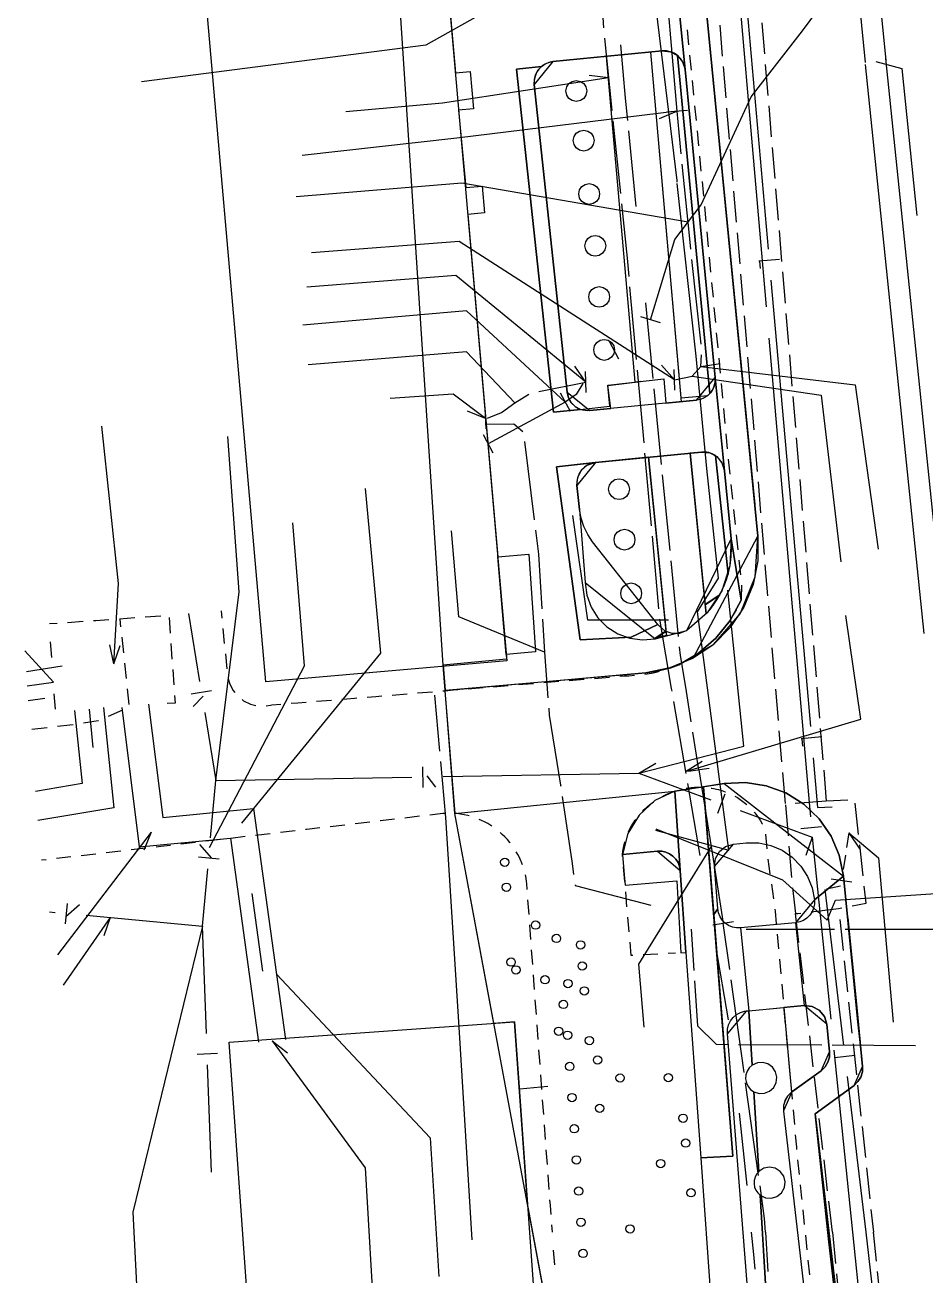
# Model space of a CAD drawing. Header units: metres. Extents: x 3206 to 3701, y 9896 to 11410.
# Drawn here: x 3213 to 3256.2, y 9997.9 to 10058 of the extents above; entities that cross this region are included whole.
import ezdxf

# ---------------------------------------------------------------- set-up
doc = ezdxf.new("R2010")
doc.units = ezdxf.units.M
for name, color, linetype in [('BOUNDARY', 7, 'Continuous'), ('BUILDING', 7, 'Continuous'), ('CURB', 7, 'Continuous'), ('ELECTR_CABLE', 7, 'Continuous'), ('GRASS', 7, 'Continuous'), ('GROUND', 7, 'Continuous'), ('HEAT', 7, 'Continuous'), ('ROAD', 7, 'Continuous'), ('SEWER', 7, 'Continuous'), ('SIDEWALK_PATH', 7, 'Continuous'), ('WATER_PIPELINE', 7, 'Continuous')]:
    doc.layers.add(name, color=color, linetype=linetype)

# ---------------------------------------------------------------- blocks, each defined once
blk = doc.blocks.new('МОЖЖЕВЕЛЬНИК_СКАЛЬНЫЙ')
blk.add_circle((0, 0), 0.2)
blk = doc.blocks.new('КЛЕН_САХАРИСТЫЙ')
blk.add_circle((0, 0), 0.2)

msp = doc.modelspace()

# ---------------------------------------------------------------- linework, layer by layer
at = {"layer": 'BOUNDARY'}
msp.add_lwpolyline([(3253.023, 9915.673), (3233.596, 10020.109), (3233.041, 10027.227), (3225.675, 10139.955), (3262.083, 10325.257), (3335.841, 10689.444), (3351.098, 10763.684), (3367.768, 10831.231), (3377.814, 10869.112), (3520.394, 11207.447), (3551.174, 11273.829), (3554.005, 11279.367), (3611.719, 11390.174), (3639.436, 11373.131), (3680.635, 11298.581), (3281.247, 9920.202)], close=True, dxfattribs=at)
at = {"layer": 'BUILDING'}
for points in [[(3232.111, 10072.932), (3236.09, 10027.442), (3224.517, 10026.429), (3220.537, 10071.92)], [(3236.46, 10010.1), (3237.45, 9996.17), (3223.746, 9995.196), (3222.756, 10009.126)]]:
    msp.add_lwpolyline(points, close=True, dxfattribs=at)
at = {"layer": 'CURB'}
for points in [[(3240.394, 10112.567), (3246.104, 10054.345)], [(3244.839, 10057.009), (3244.768, 10057.723)], [(3238.309, 10056.203), (3237.412, 10055.102)], [(3243.56, 10056.718), (3238.309, 10056.203)], [(3242.256, 10040.819), (3240.874, 10056.455)], [(3242.99, 10056.662), (3244.466, 10039.876)], [(3244.958, 10055.797), (3244.887, 10056.512)], [(3237.412, 10055.102), (3238.985, 10040.335)], [(3245.077, 10054.585), (3245.006, 10055.3)], [(3245.196, 10053.374), (3245.125, 10054.088)], [(3246.104, 10054.345), (3248.007, 10034.938)], [(3245.315, 10052.162), (3245.244, 10052.876)], [(3245.434, 10050.95), (3245.363, 10051.664)], [(3245.553, 10049.738), (3245.483, 10050.452)], [(3245.672, 10048.526), (3245.602, 10049.241)], [(3245.785, 10047.314), (3245.719, 10048.029)], [(3245.898, 10046.102), (3245.832, 10046.816)], [(3246.011, 10044.889), (3245.945, 10045.604)], [(3246.124, 10043.677), (3246.057, 10044.391)], [(3246.237, 10042.465), (3246.17, 10043.179)], [(3246.349, 10041.252), (3246.283, 10041.967)], [(3240.077, 10039.446), (3241.081, 10039.544), (3240.948, 10040.669), (3243.631, 10040.976), (3243.727, 10039.804), (3245.204, 10039.949)], [(3245.204, 10039.949), (3246.102, 10041.041)], [(3246.462, 10040.04), (3246.443, 10040.245), (3246.396, 10040.754)], [(3238.985, 10040.335), (3240.077, 10039.446)], [(3246.575, 10038.827), (3246.509, 10039.542)], [(3246.688, 10037.615), (3246.621, 10038.329)], [(3245.448, 10037.46), (3240.358, 10036.961)], [(3242.903, 10037.211), (3243.767, 10028.638)], [(3245.671, 10029.686), (3244.893, 10037.411)], [(3246.814, 10036.404), (3246.739, 10037.118)], [(3240.358, 10036.961), (3239.461, 10035.86)], [(3239.461, 10035.86), (3239.585, 10034.698)], [(3246.942, 10035.193), (3246.867, 10035.907)], [(3239.585, 10034.698), (3239.85, 10031.203), (3243.218, 10028.494), (3244.738, 10028.892)], [(3247.07, 10033.982), (3246.995, 10034.696)], [(3245.048, 10027.565), (3248.155, 10033.423)], [(3247.198, 10032.771), (3247.123, 10033.485)], [(3244.738, 10028.892), (3246.862, 10033.296)], [(3247.326, 10031.56), (3247.251, 10032.274)], [(3247.342, 10030.349), (3247.36, 10030.39), (3247.374, 10031.063)], [(3222.372, 10029.838), (3222.407, 10029.481)], [(3246.751, 10029.287), (3246.783, 10029.33), (3246.903, 10029.513), (3247.123, 10029.892), (3247.126, 10029.898)], [(3217.507, 10029.433), (3217.546, 10029.062)], [(3222.456, 10028.983), (3222.526, 10028.269)], [(3245.96, 10028.364), (3246.086, 10028.486), (3246.383, 10028.808), (3246.45, 10028.888)], [(3217.6, 10028.565), (3217.68, 10027.823)], [(3244.999, 10027.621), (3245.065, 10027.66), (3245.247, 10027.782), (3245.584, 10028.035)], [(3222.575, 10027.772), (3222.646, 10027.057)], [(3217.733, 10027.326), (3217.813, 10026.585)], [(3242.728, 10026.799), (3243.047, 10026.836), (3243.26, 10026.884), (3243.43, 10026.936)], [(3243.908, 10027.085), (3244.295, 10027.242), (3244.563, 10027.375)], [(3222.718, 10026.564), (3222.769, 10026.361), (3222.934, 10026.033), (3223.023, 10025.923)], [(3235.448, 10026.194), (3236.163, 10026.252)], [(3236.662, 10026.293), (3236.856, 10026.309), (3237.377, 10026.352)], [(3237.875, 10026.393), (3238.591, 10026.452)], [(3239.089, 10026.492), (3239.804, 10026.551)], [(3240.302, 10026.592), (3241.018, 10026.651)], [(3241.516, 10026.692), (3241.74, 10026.71), (3241.959, 10026.711), (3242.231, 10026.742)], [(3217.866, 10026.088), (3217.946, 10025.346)], [(3228.167, 10025.596), (3228.414, 10025.617), (3228.774, 10025.646), (3228.882, 10025.655)], [(3229.38, 10025.696), (3229.807, 10025.731), (3230.096, 10025.755)], [(3230.594, 10025.795), (3231.309, 10025.854)], [(3231.808, 10025.895), (3232.523, 10025.954)], [(3233.021, 10025.995), (3233.111, 10026.002), (3233.533, 10026.037), (3233.736, 10026.053)], [(3234.235, 10026.094), (3234.95, 10026.153)], [(3217.633, 10025.063), (3216.949, 10024.768)], [(3223.38, 10025.578), (3223.453, 10025.52), (3223.783, 10025.359), (3224.033, 10025.299)], [(3224.53, 10025.271), (3224.739, 10025.309), (3224.8, 10025.32), (3225.241, 10025.356)], [(3225.74, 10025.397), (3226.059, 10025.423), (3226.455, 10025.456)], [(3226.953, 10025.497), (3227.669, 10025.555)], [(3216.489, 10024.57), (3216.461, 10024.558), (3215.755, 10024.444)], [(3214.024, 10024.221), (3213.283, 10024.14)], [(3215.262, 10024.365), (3215.114, 10024.341), (3214.521, 10024.276)], [(3246.537, 10021.545), (3252.265, 10017.103)], [(3243.563, 10020.93), (3243.653, 10020.977), (3243.806, 10021.049), (3243.963, 10021.113), (3244.155, 10021.182), (3244.217, 10021.199)], [(3244.702, 10021.317), (3244.777, 10021.33), (3244.944, 10021.352), (3245.111, 10021.365), (3245.279, 10021.372), (3245.408, 10021.368)], [(3245.906, 10021.326), (3245.943, 10021.321), (3246.106, 10021.29), (3246.163, 10021.276), (3246.266, 10021.251), (3246.424, 10021.205), (3246.58, 10021.152), (3246.591, 10021.148)], [(3247.045, 10020.939), (3247.166, 10020.87), (3247.302, 10020.783), (3247.434, 10020.689), (3247.56, 10020.59), (3247.625, 10020.534)], [(3242.602, 10020.204), (3242.695, 10020.299), (3242.818, 10020.413), (3242.946, 10020.522), (3243.079, 10020.625), (3243.138, 10020.667)], [(3229.51, 10019.692), (3228.811, 10019.61)], [(3230.705, 10019.831), (3230.692, 10019.83), (3230.028, 10019.752), (3230.006, 10019.75)], [(3231.901, 10019.971), (3231.202, 10019.889)], [(3233.097, 10020.11), (3233.018, 10020.101), (3232.398, 10020.029)], [(3234.288, 10019.987), (3234.214, 10020.008), (3234.045, 10020.046), (3233.873, 10020.077), (3233.701, 10020.1), (3233.596, 10020.109)], [(3235.379, 10019.492), (3235.327, 10019.527), (3235.178, 10019.618), (3235.026, 10019.701), (3234.869, 10019.777), (3234.76, 10019.824)], [(3241.928, 10019.207), (3241.935, 10019.224), (3242.007, 10019.371), (3242.085, 10019.515), (3242.171, 10019.656), (3242.263, 10019.794), (3242.282, 10019.82)], [(3247.975, 10020.178), (3248.01, 10020.137), (3248.107, 10020.011), (3248.197, 10019.881), (3248.281, 10019.746), (3248.358, 10019.608), (3248.367, 10019.589)], [(3223.531, 10018.994), (3222.832, 10018.913)], [(3224.727, 10019.134), (3224.028, 10019.052)], [(3225.923, 10019.273), (3225.224, 10019.192)], [(3227.118, 10019.413), (3226.482, 10019.339), (3226.419, 10019.331)], [(3228.314, 10019.552), (3227.615, 10019.471)], [(3236.261, 10018.681), (3236.231, 10018.72), (3236.119, 10018.852), (3236, 10018.98), (3235.99, 10018.99), (3235.876, 10019.101), (3235.777, 10019.19)], [(3248.509, 10019.116), (3248.578, 10018.411)], [(3218.749, 10018.436), (3218.05, 10018.355)], [(3219.944, 10018.576), (3219.469, 10018.52), (3219.245, 10018.494)], [(3221.14, 10018.715), (3220.441, 10018.634)], [(3222.336, 10018.855), (3221.637, 10018.773)], [(3241.652, 10018.041), (3241.644, 10018.134), (3241.662, 10018.293), (3241.689, 10018.452), (3241.723, 10018.61), (3241.757, 10018.738)], [(3246.071, 10017.563), (3246.975, 10018.636)], [(3246.975, 10018.636), (3247.595, 10018.694)], [(3213.965, 10017.885), (3213.748, 10017.86)], [(3215.161, 10018.022), (3214.462, 10017.942)], [(3216.357, 10018.16), (3215.658, 10018.079)], [(3217.553, 10018.297), (3216.854, 10018.217)], [(3236.845, 10017.634), (3236.844, 10017.636), (3236.833, 10017.668), (3236.795, 10017.763), (3236.768, 10017.829), (3236.696, 10017.987), (3236.617, 10018.142), (3236.544, 10018.269)], [(3241.644, 10018.134), (3243.331, 10018.293)], [(3243.331, 10018.293), (3244.422, 10017.367)], [(3248.631, 10017.914), (3248.728, 10017.211)], [(3241.758, 10016.836), (3241.696, 10017.543)], [(3244.422, 10017.367), (3244.696, 10013.433)], [(3246.228, 10015.532), (3246.071, 10017.563)], [(3237.072, 10016.457), (3237.051, 10016.745), (3237.05, 10016.76), (3237.042, 10016.825), (3237.016, 10016.997), (3236.985, 10017.154)], [(3248.797, 10016.716), (3248.894, 10016.014)], [(3241.864, 10015.632), (3241.802, 10016.338)], [(3237.16, 10015.256), (3237.109, 10015.958)], [(3248.962, 10015.518), (3248.976, 10015.42), (3249.031, 10014.813)], [(3250.866, 10015.957), (3249.964, 10014.862)], [(3241.97, 10014.427), (3241.908, 10015.134)], [(3249.964, 10014.862), (3250.369, 10010.882)], [(3252.467, 10015.097), (3252.87, 10011.126)], [(3237.248, 10014.056), (3237.197, 10014.757)], [(3247.318, 10014.613), (3247.723, 10010.633)], [(3249.076, 10014.315), (3249.14, 10013.609)], [(3242.137, 10013.294), (3242.07, 10013.29), (3242.014, 10013.929)], [(3237.336, 10012.855), (3237.285, 10013.557)], [(3243.344, 10013.357), (3242.636, 10013.32)], [(3244.198, 10013.402), (3243.844, 10013.384)], [(3249.185, 10013.111), (3249.248, 10012.404)], [(3237.425, 10011.654), (3237.409, 10011.864), (3237.373, 10012.356)], [(3249.293, 10011.906), (3249.357, 10011.2)], [(3237.513, 10010.454), (3237.461, 10011.156)], [(3247.723, 10010.633), (3247.583, 10010.62), (3246.689, 10009.548)], [(3249.402, 10010.702), (3249.466, 10009.996)], [(3251.463, 10009.989), (3250.369, 10010.882)], [(3252.87, 10011.126), (3253.176, 10007.961)], [(3237.601, 10009.253), (3237.549, 10009.955)], [(3248.749, 9983.304), (3246.689, 10009.548)], [(3249.511, 10009.498), (3249.575, 10008.792)], [(3237.689, 10008.053), (3237.637, 10008.755)], [(3249.62, 10008.294), (3249.683, 10007.588)], [(3251.188, 10007.759), (3251.595, 10008.67)], [(3252.769, 10007.053), (3253.176, 10007.961)], [(3237.777, 10006.852), (3237.725, 10007.554)], [(3249.728, 10007.09), (3249.792, 10006.384)], [(3252.769, 10007.053), (3250.897, 10005.694)], [(3249.782, 10006.738), (3249.375, 10005.825)], [(3237.865, 10005.652), (3237.813, 10006.354)], [(3249.837, 10005.886), (3249.901, 10005.18)], [(3250.897, 10005.694), (3253.699, 9981.721)], [(3237.953, 10004.451), (3237.901, 10005.153)], [(3249.946, 10004.682), (3250, 10004.084), (3250.01, 10003.975)], [(3238.041, 10003.251), (3237.989, 10003.953)], [(3250.055, 10003.478), (3250.129, 10002.772)], [(3238.129, 10002.05), (3238.078, 10002.752)], [(3250.18, 10002.275), (3250.247, 10001.636), (3250.254, 10001.57)], [(3238.217, 10000.85), (3238.185, 10001.288), (3238.166, 10001.551)], [(3250.305, 10001.072), (3250.379, 10000.367)], [(3238.279, 10000), (3238.254, 10000.351)], [(3250.43, 9999.87), (3250.504, 9999.165)], [(3238.394, 9998.436), (3238.342, 9999.146)], [(3250.555, 9998.667), (3250.628, 9997.962)]]:
    msp.add_lwpolyline(points, dxfattribs=at)
at = {"layer": 'ELECTR_CABLE'}
for points in [[(3244.274, 10050.409), (3244.266, 10050.489), (3242.957, 10061.288), (3241.476, 10065.971), (3241.698, 10076.108), (3241.448, 10080.236)], [(3243, 10043.8), (3244.16, 10047.66), (3245.43, 10049.32), (3247.83, 10054.51), (3250.29, 10057.68), (3252.08, 10060.12), (3255.57, 10063.37), (3258.26, 10066.35), (3262.41, 10069.61), (3266.08, 10071.73), (3270.98, 10074.63), (3275.56, 10076.2), (3281.53, 10077.34), (3285.72, 10078.32), (3290.39, 10079.13), (3294.89, 10079.35), (3297.93, 10079.22), (3300.51, 10078.96), (3303.08, 10078.55)], [(3244.27, 10053.82), (3242.89, 10069.78)], [(3240.505, 10061.329), (3240.735, 10057.833)], [(3240.784, 10057.336), (3241.141, 10053.85)], [(3241.899, 10053.372), (3241.794, 10054.441), (3241.564, 10057.004)], [(3240.979, 10055.425), (3232.996, 10054.214), (3228.366, 10053.799)], [(3240.979, 10055.425), (3240.052, 10055.538)], [(3244.27, 10053.82), (3233.695, 10052.524), (3226.266, 10051.698)], [(3244.27, 10053.82), (3243.407, 10053.462)], [(3244.768, 10053.863), (3243.772, 10053.777)], [(3244.472, 10051.78), (3244.27, 10053.82)], [(3241.192, 10053.353), (3241.549, 10049.867)], [(3242.306, 10049.244), (3241.948, 10052.874)], [(3244.931, 10047.203), (3244.86, 10047.86), (3244.521, 10051.283)], [(3244.798, 10048.489), (3233.929, 10050.367), (3225.977, 10049.715)], [(3243.236, 10019.308), (3246.754, 10018.338), (3245.244, 10029.793), (3246.26, 10031.401), (3245.703, 10036.665), (3245.189, 10042.059), (3244.28, 10050.36)], [(3241.6, 10049.37), (3241.867, 10046.77), (3241.947, 10045.883)], [(3244.15, 10040.93), (3233.812, 10047.569), (3226.705, 10047.018)], [(3245.429, 10042.631), (3244.986, 10046.706)], [(3239.89, 10040.82), (3233.637, 10045.936), (3226.488, 10045.383)], [(3241.992, 10045.385), (3242.306, 10041.895)], [(3238.89, 10039.86), (3234.162, 10044.246), (3226.291, 10043.558)], [(3243.119, 10040.989), (3242.762, 10044.619)], [(3243.479, 10043.656), (3242.521, 10043.944)], [(3240.986, 10042.812), (3241.454, 10041.928)], [(3236.47, 10039.82), (3234.154, 10042.276), (3226.549, 10041.653)], [(3244.15, 10040.93), (3244.99, 10041.1), (3245.41, 10041.57), (3245.436, 10042.132)], [(3239.89, 10040.82), (3239.352, 10041.583)], [(3239.903, 10040.32), (3239.877, 10041.32)], [(3242.351, 10041.397), (3242.665, 10037.908)], [(3244.15, 10040.93), (3243.528, 10041.627)], [(3244.163, 10040.43), (3244.137, 10041.43)], [(3245.41, 10041.57), (3246.333, 10041.712)], [(3245.41, 10041.57), (3252.817, 10040.686), (3253.923, 10032.799)], [(3237.628, 10040.371), (3239.89, 10040.82)], [(3239.747, 10040.758), (3239.42, 10040.22), (3238.89, 10039.86)], [(3244.99, 10041.1), (3251.185, 10040.186), (3252.139, 10032.187)], [(3235.073, 10039.075), (3233.522, 10040.244), (3230.495, 10040.032)], [(3235.17, 10039.08), (3235.83, 10039.36), (3236.47, 10039.82), (3237.149, 10040.245)], [(3238.652, 10040.3), (3239.128, 10039.42)], [(3243.526, 10036.861), (3243.168, 10040.491)], [(3235.073, 10039.075), (3234.204, 10039.417)], [(3235.1, 10038.576), (3235.046, 10039.574)], [(3238.89, 10039.86), (3235.19, 10037.86)], [(3235.097, 10038.803), (3236.422, 10038.807), (3236.865, 10038.451)], [(3234.952, 10038.3), (3235.428, 10037.42)], [(3236.948, 10037.967), (3237.412, 10034.208)], [(3242.709, 10037.41), (3243.023, 10033.92)], [(3243.933, 10032.734), (3243.575, 10036.364)], [(3243.851, 10029.386), (3239.989, 10029.386), (3239.263, 10034.415)], [(3237.898, 10027.846), (3233.796, 10029.552), (3233.444, 10033.676)], [(3237.473, 10033.712), (3237.615, 10032.558), (3237.773, 10029.939)], [(3243.068, 10033.422), (3243.382, 10029.932)], [(3244.339, 10028.606), (3243.982, 10032.236)], [(3237.803, 10029.44), (3237.898, 10027.846), (3238.069, 10025.662)], [(3243.427, 10029.434), (3243.436, 10029.336), (3243.991, 10026.106), (3244.012, 10025.98)], [(3244.676, 10022.12), (3253.094, 10024.627), (3252.374, 10029.614)], [(3244.95, 10024.505), (3244.687, 10026.165), (3244.43, 10027.685), (3244.388, 10028.108)], [(3232.622, 10025.782), (3232.865, 10023.098)], [(3238.108, 10025.164), (3238.134, 10024.824), (3238.675, 10021.464), (3238.681, 10021.421)], [(3244.097, 10025.487), (3244.69, 10022.034)], [(3245.315, 10022.21), (3245.029, 10024.011)], [(3232.91, 10022.6), (3233.154, 10019.917)], [(3244.676, 10022.12), (3245.467, 10022.616)], [(3244.821, 10022.132), (3245.809, 10022.288)], [(3245.315, 10022.21), (3245.996, 10017.914), (3246.483, 10014.841)], [(3244.775, 10021.541), (3245.368, 10018.088)], [(3238.754, 10020.927), (3239.225, 10017.709), (3239.302, 10017.179)], [(3233.154, 10019.917), (3233.811, 10009.593), (3234.41, 9999.631)], [(3243.247, 10019.375), (3249.33, 10016.915), (3251.471, 10014.99), (3251.88, 10015.942), (3260.8, 10016.534), (3261.397, 10010.469), (3262.065, 10005.364)], [(3245.899, 10018.525), (3242.412, 10012.875), (3242.676, 10009.852)], [(3239.374, 10016.685), (3239.379, 10016.653), (3243.013, 10015.706)], [(3245.989, 10014.763), (3246.977, 10014.919)], [(3246.796, 10012.616), (3246.483, 10014.841)], [(3244.953, 10014.56), (3245.079, 10012.566)], [(3247.58, 10014.56), (3251.835, 10014.56)], [(3252.335, 10014.56), (3256.589, 10014.56)], [(3246.13, 10013.649), (3246.724, 10010.196)], [(3245.11, 10012.067), (3245.246, 10009.911), (3246.151, 10009.025), (3246.721, 10009.022)], [(3247.49, 10007.671), (3246.865, 10012.121)], [(3247.221, 10009.019), (3251.218, 10008.995)], [(3251.718, 10008.992), (3255.715, 10008.968)], [(3238.066, 10007.006), (3236.714, 10006.878)], [(3248.185, 10002.725), (3247.56, 10007.176)], [(3247.247, 10005.724), (3247.614, 10002.239)], [(3248.516, 10000), (3248.474, 10000.668), (3248.255, 10002.23)], [(3248.013, 9998.224), (3247.963, 9998.937), (3247.851, 10000)], [(3248.516, 10000), (3248.636, 9998.117)]]:
    msp.add_lwpolyline(points, dxfattribs=at)
at = {"layer": 'GRASS'}
for points in [[(3242.513, 10040.848), (3242.256, 10040.819), (3240.874, 10056.455), (3238.309, 10056.203), (3238.115, 10056.165), (3237.934, 10056.089), (3237.771, 10055.98), (3237.631, 10055.84), (3237.522, 10055.674), (3237.448, 10055.493), (3237.411, 10055.3), (3237.412, 10055.102), (3238.985, 10040.335), (3239.051, 10040.068), (3239.185, 10039.833), (3239.378, 10039.642), (3239.618, 10039.508), (3241.044, 10039.664), (3240.945, 10040.661)], [(3242.99, 10056.662), (3244.45, 10040.058), (3245.752, 10040.18), (3245.798, 10040.221), (3245.841, 10040.265), (3244.286, 10056.501), (3244.123, 10056.608), (3243.944, 10056.681), (3243.755, 10056.718), (3243.56, 10056.718)], [(3244.653, 10055.821), (3244.614, 10056.016), (3244.538, 10056.198), (3244.428, 10056.361), (3244.286, 10056.501), (3245.841, 10040.265), (3245.967, 10040.435), (3246.055, 10040.625), (3246.1, 10040.83), (3246.102, 10041.041)], [(3239.93, 10054.793), (3239.891, 10054.598), (3239.784, 10054.439), (3239.625, 10054.332), (3239.43, 10054.293), (3239.236, 10054.332), (3239.077, 10054.439), (3238.97, 10054.598), (3238.93, 10054.793), (3238.97, 10054.987), (3239.077, 10055.146), (3239.236, 10055.253), (3239.43, 10055.293), (3239.625, 10055.253), (3239.784, 10055.146), (3239.891, 10054.987)], [(3240.284, 10052.412), (3240.244, 10052.217), (3240.137, 10052.058), (3239.978, 10051.951), (3239.784, 10051.912), (3239.589, 10051.951), (3239.43, 10052.058), (3239.323, 10052.217), (3239.284, 10052.412), (3239.323, 10052.606), (3239.43, 10052.765), (3239.589, 10052.872), (3239.784, 10052.912), (3239.978, 10052.872), (3240.137, 10052.765), (3240.244, 10052.606)], [(3240.544, 10049.849), (3240.504, 10049.654), (3240.397, 10049.495), (3240.238, 10049.388), (3240.044, 10049.349), (3239.849, 10049.388), (3239.69, 10049.495), (3239.583, 10049.654), (3239.544, 10049.849), (3239.583, 10050.043), (3239.69, 10050.202), (3239.849, 10050.309), (3240.044, 10050.349), (3240.238, 10050.309), (3240.397, 10050.202), (3240.504, 10050.043)], [(3240.841, 10047.36), (3240.802, 10047.166), (3240.694, 10047.007), (3240.535, 10046.899), (3240.341, 10046.86), (3240.146, 10046.899), (3239.987, 10047.007), (3239.88, 10047.166), (3239.841, 10047.36), (3239.88, 10047.555), (3239.987, 10047.714), (3240.146, 10047.821), (3240.341, 10047.86), (3240.535, 10047.821), (3240.694, 10047.714), (3240.802, 10047.555)], [(3241.027, 10044.907), (3240.987, 10044.712), (3240.88, 10044.553), (3240.721, 10044.446), (3240.527, 10044.407), (3240.332, 10044.446), (3240.173, 10044.553), (3240.066, 10044.712), (3240.027, 10044.907), (3240.066, 10045.101), (3240.173, 10045.26), (3240.332, 10045.367), (3240.527, 10045.407), (3240.721, 10045.367), (3240.88, 10045.26), (3240.987, 10045.101)], [(3241.268, 10042.362), (3241.229, 10042.168), (3241.122, 10042.009), (3240.963, 10041.902), (3240.768, 10041.862), (3240.573, 10041.902), (3240.414, 10042.009), (3240.307, 10042.168), (3240.268, 10042.362), (3240.307, 10042.557), (3240.414, 10042.716), (3240.573, 10042.823), (3240.768, 10042.862), (3240.963, 10042.823), (3241.122, 10042.716), (3241.229, 10042.557)], [(3243.745, 10028.852), (3242.903, 10037.211), (3240.358, 10036.961), (3240.164, 10036.923), (3239.983, 10036.847), (3239.82, 10036.738), (3239.68, 10036.598), (3239.571, 10036.432), (3239.497, 10036.251), (3239.46, 10036.058), (3239.461, 10035.86), (3239.585, 10034.698), (3239.85, 10031.203), (3239.931, 10030.591), (3240.139, 10030.017), (3240.467, 10029.501), (3240.903, 10029.064), (3241.424, 10028.731), (3241.997, 10028.522), (3242.603, 10028.441), (3243.218, 10028.494)], [(3244.894, 10037.406), (3245.626, 10030.13), (3246.317, 10030.599), (3246.439, 10030.84), (3246.547, 10031.088), (3246.64, 10031.342), (3246.718, 10031.601), (3246.113, 10037.289), (3245.96, 10037.375), (3245.796, 10037.434), (3245.624, 10037.462), (3245.448, 10037.46)], [(3246.541, 10036.563), (3246.496, 10036.777), (3246.407, 10036.973), (3246.278, 10037.146), (3246.113, 10037.289), (3246.718, 10031.601), (3246.812, 10032.018), (3246.867, 10032.442), (3246.884, 10032.869), (3246.862, 10033.296)], [(3241.983, 10035.676), (3241.944, 10035.481), (3241.836, 10035.322), (3241.677, 10035.215), (3241.483, 10035.176), (3241.288, 10035.215), (3241.129, 10035.322), (3241.022, 10035.481), (3240.983, 10035.676), (3241.022, 10035.871), (3241.129, 10036.03), (3241.288, 10036.137), (3241.483, 10036.176), (3241.677, 10036.137), (3241.836, 10036.03), (3241.944, 10035.871)], [(3242.244, 10033.251), (3242.205, 10033.057), (3242.098, 10032.898), (3241.939, 10032.791), (3241.744, 10032.751), (3241.549, 10032.791), (3241.39, 10032.898), (3241.283, 10033.057), (3241.244, 10033.251), (3241.283, 10033.446), (3241.39, 10033.605), (3241.549, 10033.712), (3241.744, 10033.751), (3241.939, 10033.712), (3242.098, 10033.605), (3242.205, 10033.446)], [(3242.561, 10030.675), (3242.522, 10030.48), (3242.415, 10030.321), (3242.256, 10030.214), (3242.061, 10030.175), (3241.866, 10030.214), (3241.708, 10030.321), (3241.6, 10030.48), (3241.561, 10030.675), (3241.6, 10030.869), (3241.708, 10031.028), (3241.866, 10031.135), (3242.061, 10031.175), (3242.256, 10031.135), (3242.415, 10031.028), (3242.522, 10030.869)], [(3245.626, 10030.135), (3245.671, 10029.686), (3245.853, 10029.9), (3246.021, 10030.123), (3246.176, 10030.357), (3246.317, 10030.599)], [(3243.763, 10028.673), (3243.743, 10028.872), (3243.165, 10028.484), (3243.313, 10028.535), (3243.462, 10028.584), (3243.612, 10028.63)], [(3244.26, 10016.88), (3244.447, 10013.42), (3244.696, 10013.433), (3244.422, 10017.367), (3244.388, 10017.564), (3244.317, 10017.749), (3244.21, 10017.916), (3244.071, 10018.06), (3243.907, 10018.173), (3243.724, 10018.251), (3243.531, 10018.291), (3243.331, 10018.293), (3241.644, 10018.134), (3241.729, 10017.162), (3241.773, 10016.664)], [(3249.762, 10006.723), (3251.188, 10007.759), (3251.378, 10007.94), (3251.513, 10008.16), (3251.588, 10008.407), (3251.595, 10008.67), (3251.463, 10009.989), (3251.346, 10010.368), (3251.101, 10010.662), (3250.764, 10010.843), (3250.369, 10010.882), (3249.394, 10010.791)]]:
    msp.add_lwpolyline(points, close=True, dxfattribs=at)
for points in [[(3248.749, 9983.304), (3246.689, 10009.548), (3246.695, 10009.759), (3246.745, 10009.963), (3246.836, 10010.152), (3246.965, 10010.32), (3247.127, 10010.457), (3247.311, 10010.557), (3247.512, 10010.616), (3247.723, 10010.633), (3247.882, 10008.021), (3247.739, 10007.892), (3247.635, 10007.733), (3247.575, 10007.553), (3247.562, 10007.36), (3247.598, 10007.171), (3247.68, 10006.999), (3247.802, 10006.854), (3247.96, 10006.742), (3248.193, 10002.914), (3248.089, 10002.789), (3248.016, 10002.647), (3247.975, 10002.493), (3247.967, 10002.331), (3247.994, 10002.171), (3248.054, 10002.023), (3248.144, 10001.89), (3248.262, 10001.779), (3248.81, 9992.764)], [(3248.81, 9992.763), (3248.262, 10001.779), (3248.52, 10001.652), (3248.798, 10001.631), (3249.065, 10001.712), (3249.289, 10001.893), (3249.429, 10002.145), (3249.464, 10002.422), (3249.396, 10002.692), (3249.226, 10002.925), (3248.982, 10003.078), (3248.707, 10003.126), (3248.434, 10003.072), (3248.193, 10002.914), (3247.96, 10006.742), (3248.214, 10006.662), (3248.474, 10006.674), (3248.713, 10006.773), (3248.909, 10006.955), (3249.03, 10007.193), (3249.059, 10007.451), (3248.999, 10007.704), (3248.85, 10007.926), (3248.634, 10008.082), (3248.384, 10008.152), (3248.125, 10008.132), (3247.882, 10008.021), (3247.723, 10010.633), (3249.394, 10010.791), (3249.762, 10006.723), (3249.578, 10006.54), (3249.449, 10006.32), (3249.38, 10006.074), (3249.376, 10005.815), (3251.93, 9983.738)]]:
    msp.add_lwpolyline(points, dxfattribs=at)
at = {"layer": 'GROUND'}
for points in [[(3238.985, 10040.335), (3237.412, 10055.102), (3237.416, 10055.344), (3237.476, 10055.575), (3237.59, 10055.786), (3237.753, 10055.965), (3237.877, 10056.056), (3238.012, 10056.127), (3238.157, 10056.177), (3238.309, 10056.203), (3243.56, 10056.718), (3243.955, 10056.678), (3244.292, 10056.496), (3244.536, 10056.2), (3244.653, 10055.821), (3246.102, 10041.041), (3246.102, 10040.844), (3246.064, 10040.653), (3245.989, 10040.473), (3245.88, 10040.309), (3245.74, 10040.17), (3245.578, 10040.062), (3245.398, 10039.987), (3245.204, 10039.949), (3240.077, 10039.446), (3239.965, 10039.441), (3239.853, 10039.449), (3239.743, 10039.469), (3239.636, 10039.502), (3239.389, 10039.634), (3239.191, 10039.825), (3239.053, 10040.063)], [(3239.585, 10034.698), (3239.461, 10035.86), (3239.497, 10036.251), (3239.672, 10036.587), (3239.959, 10036.835), (3240.332, 10036.958), (3240.358, 10036.961), (3245.448, 10037.46), (3245.843, 10037.42), (3246.181, 10037.238), (3246.425, 10036.943), (3246.541, 10036.563), (3246.862, 10033.296), (3246.81, 10032.004), (3246.418, 10030.796), (3245.716, 10029.737), (3244.738, 10028.892), (3244.393, 10028.751), (3244.031, 10028.744), (3243.691, 10028.867), (3243.41, 10029.111), (3243.352, 10029.184), (3240.214, 10033.155), (3239.976, 10033.505), (3239.79, 10033.882), (3239.659, 10034.282)], [(3235.654, 10032.427), (3237.155, 10032.558), (3237.469, 10027.861), (3236.064, 10027.738)], [(3246.745, 10014.731), (3246.581, 10014.844), (3246.442, 10014.987), (3246.335, 10015.152), (3246.263, 10015.336), (3246.228, 10015.532), (3246.071, 10017.563), (3246.118, 10017.953), (3246.303, 10018.284), (3246.598, 10018.523), (3246.975, 10018.636), (3247.595, 10018.694), (3248.189, 10018.691), (3248.766, 10018.572), (3249.309, 10018.342), (3249.801, 10018.008), (3250.217, 10017.583), (3250.539, 10017.089), (3250.757, 10016.542), (3250.866, 10015.957), (3250.866, 10015.76), (3250.828, 10015.567), (3250.753, 10015.386), (3250.643, 10015.222), (3250.503, 10015.083), (3250.339, 10014.974), (3250.158, 10014.9), (3249.964, 10014.862), (3247.318, 10014.613), (3247.119, 10014.614), (3246.926, 10014.654)]]:
    msp.add_lwpolyline(points, close=True, dxfattribs=at)
msp.add_lwpolyline([(3253.023, 9915.673), (3237.08, 10001.38), (3236.46, 10010.1), (3235.471, 10010.03), (3233.596, 10020.109), (3244.155, 10021.182), (3243.207, 10020.726), (3242.445, 10020.033), (3241.91, 10019.152), (3241.644, 10018.134), (3243.331, 10018.293), (3243.531, 10018.291), (3243.724, 10018.251), (3243.907, 10018.173), (3244.071, 10018.06), (3244.21, 10017.916), (3244.317, 10017.749), (3244.388, 10017.564), (3244.422, 10017.367), (3244.696, 10013.433), (3245.417, 10003.569), (3245.403, 10003.568), (3245.907, 9996.541)], dxfattribs=at)
at = {"layer": 'HEAT'}
for points in [[(3244.081, 10063.667), (3232.196, 10056.991), (3218.556, 10055.236)], [(3217.217, 10027.291), (3217.443, 10031.141), (3216.641, 10038.701)], [(3223.373, 10019.634), (3230.035, 10027.798), (3229.307, 10035.714)], [(3214.124, 10029.22), (3214.497, 10029.246)], [(3214.996, 10029.281), (3215.741, 10029.333)], [(3216.24, 10029.368), (3216.351, 10029.376), (3216.986, 10029.421)], [(3217.484, 10029.455), (3218.23, 10029.508)], [(3218.729, 10029.543), (3219.474, 10029.595)], [(3219.871, 10029.513), (3219.924, 10028.767)], [(3214.237, 10027.603), (3214.185, 10028.348)], [(3217.217, 10027.291), (3217.02, 10028.204)], [(3217.217, 10027.291), (3217.519, 10028.175)], [(3219.958, 10028.268), (3220.011, 10027.523)], [(3214.32, 10026.419), (3212.953, 10027.923)], [(3213.018, 10026.931), (3214.731, 10027.189)], [(3220.046, 10027.024), (3220.098, 10026.278)], [(3213.064, 10026.23), (3214.32, 10026.419)], [(3213.113, 10025.529), (3213.91, 10025.649)], [(3214.412, 10025.114), (3214.36, 10025.859)], [(3220.133, 10025.779), (3220.159, 10025.407), (3219.786, 10025.38)], [(3215.333, 10025.046), (3215.691, 10021.54), (3213.452, 10021.17)], [(3216.726, 10025.188), (3217.217, 10020.374), (3213.562, 10019.769)], [(3216.029, 10025.117), (3216.217, 10023.275)], [(3217.603, 10025.191), (3218.444, 10018.503), (3222.815, 10018.927), (3224.172, 10009.127)], [(3218.892, 10025.354), (3219.576, 10019.919), (3223.931, 10020.341), (3225.467, 10009.253)], [(3219.01, 10019.211), (3214.516, 10013.317)], [(3219.01, 10019.211), (3218.663, 10018.344)], [(3223.84, 10016.261), (3224.356, 10012.538)], [(3225.032, 10012.398), (3232.413, 10004.53), (3232.835, 9997.876)], [(3224.82, 10009.19), (3229.283, 10003.097), (3229.747, 9995.126)], [(3224.82, 10009.19), (3225.553, 10008.612)]]:
    msp.add_lwpolyline(points, dxfattribs=at)
at = {"layer": 'ROAD'}
msp.add_lwpolyline([(3240.394, 10112.567), (3248.155, 10033.423), (3248.154, 10032.241), (3247.925, 10031.093), (3247.477, 10030.012), (3246.821, 10029.029), (3245.984, 10028.194), (3245.01, 10027.545), (3243.929, 10027.096), (3242.77, 10026.866), (3233.111, 10026.002), (3233.596, 10020.109), (3244.155, 10021.182), (3246.537, 10021.545), (3247.553, 10021.595), (3248.548, 10021.441), (3249.492, 10021.091), (3250.354, 10020.553), (3251.09, 10019.851), (3251.664, 10019.024), (3252.061, 10018.099), (3252.265, 10017.103), (3252.715, 10012.547), (3252.828, 10011.4), (3252.942, 10010.254), (3253.058, 10009.107), (3253.176, 10007.961), (3253.168, 10007.699), (3253.093, 10007.453), (3252.958, 10007.233), (3252.769, 10007.053), (3250.897, 10005.694), (3251.543, 9999.694), (3252.226, 9993.699)], dxfattribs=at)
at = {"layer": 'SEWER'}
for points in [[(3253.313, 10056.162), (3252.223, 10067.15)], [(3254.309, 10056.254), (3253.207, 10067.368)], [(3246.609, 10066.718), (3248.546, 10044.426)], [(3248.341, 10058.066), (3248.465, 10056.572)], [(3246.458, 10056.461), (3246.333, 10057.956)], [(3253.811, 10056.208), (3255.071, 10055.878), (3255.789, 10048.82)], [(3257.124, 10028.945), (3254.299, 10056.347)], [(3246.625, 10054.468), (3246.5, 10055.963)], [(3248.506, 10056.073), (3248.63, 10054.578)], [(3256.138, 10028.755), (3253.323, 10056.069)], [(3246.793, 10052.475), (3246.667, 10053.97)], [(3248.671, 10054.08), (3248.795, 10052.585)], [(3248.837, 10052.087), (3248.96, 10050.592)], [(3246.96, 10050.482), (3246.834, 10051.977)], [(3247.127, 10048.489), (3247.002, 10049.984)], [(3249.002, 10050.094), (3249.126, 10048.599)], [(3247.294, 10046.496), (3247.169, 10047.991)], [(3249.167, 10048.101), (3249.291, 10046.606)], [(3247.462, 10044.503), (3247.336, 10045.998)], [(3249.332, 10046.107), (3249.456, 10044.613)], [(3247.629, 10042.51), (3247.504, 10044.005)], [(3249.497, 10044.114), (3249.621, 10042.619)], [(3248.676, 10042.932), (3250.613, 10020.639)], [(3247.796, 10040.517), (3247.671, 10042.012)], [(3249.662, 10042.121), (3249.786, 10040.626)], [(3247.964, 10038.524), (3247.838, 10040.019)], [(3249.827, 10040.128), (3249.951, 10038.633)], [(3222.12, 10021.69), (3223.244, 10030.749), (3222.702, 10038.207)], [(3248.131, 10036.531), (3248.005, 10038.026)], [(3249.993, 10038.135), (3250.117, 10036.64)], [(3248.298, 10034.538), (3248.173, 10036.033)], [(3250.158, 10036.142), (3250.282, 10034.647)], [(3221.821, 10018.477), (3226.373, 10027.198), (3225.812, 10034.064)], [(3248.466, 10032.545), (3248.34, 10034.04)], [(3250.323, 10034.148), (3250.447, 10032.654)], [(3248.633, 10030.552), (3248.507, 10032.047)], [(3250.488, 10032.155), (3250.612, 10030.66)], [(3242.44, 10022.05), (3247.477, 10023.344), (3246.709, 10030.824)], [(3248.8, 10028.559), (3248.675, 10030.054)], [(3250.653, 10030.162), (3250.777, 10028.667)], [(3220.806, 10029.708), (3221.341, 10026.439)], [(3248.967, 10026.566), (3248.842, 10028.061)], [(3250.818, 10028.169), (3250.942, 10026.674)], [(3221.905, 10025.996), (3220.927, 10025.835)], [(3221.506, 10025.737), (3221.024, 10025.244)], [(3249.135, 10024.573), (3249.009, 10026.068)], [(3250.984, 10026.176), (3251.107, 10024.681)], [(3221.584, 10024.959), (3222.12, 10021.69)], [(3249.302, 10022.58), (3249.177, 10024.075)], [(3251.149, 10024.183), (3251.273, 10022.688)], [(3232.05, 10022.35), (3232.067, 10021.36)], [(3233.03, 10021.883), (3242.44, 10022.05)], [(3242.44, 10022.05), (3243.25, 10022.516)], [(3242.44, 10022.05), (3245.897, 10020.77)], [(3249.469, 10020.587), (3249.344, 10022.082)], [(3251.314, 10022.189), (3251.437, 10020.698)], [(3221.864, 10018.942), (3222.12, 10021.69)], [(3222.12, 10021.69), (3231.53, 10021.857)], [(3232.248, 10021.918), (3232.667, 10021.37)], [(3246.56, 10021.041), (3246.216, 10020.112)], [(3247.303, 10020.25), (3250.76, 10018.97)], [(3249.474, 10020.529), (3249.6, 10019.034)], [(3251.437, 10020.698), (3249.941, 10020.592)], [(3250.613, 10020.639), (3250.675, 10019.942)], [(3252.47, 10020.744), (3251.437, 10020.698)], [(3252.987, 10019.104), (3252.824, 10020.595)], [(3251.203, 10019.458), (3250.216, 10019.371)], [(3221.927, 10017.96), (3221.348, 10018.617)], [(3249.641, 10018.536), (3249.767, 10017.041)], [(3250.76, 10018.97), (3250.461, 10018.085)], [(3250.76, 10018.97), (3251.652, 10010.231)], [(3253.205, 10017.116), (3253.042, 10018.607)], [(3221.292, 10018.019), (3222.279, 10017.928)], [(3221.47, 10014.7), (3221.726, 10017.448)], [(3252.68, 10015.674), (3253.349, 10015.806), (3253.26, 10016.619)], [(3249.818, 10016.544), (3249.962, 10015.298), (3250.206, 10015.327)], [(3214.131, 10015.385), (3214.403, 10015.36)], [(3214.974, 10015.793), (3214.882, 10014.806)], [(3214.915, 10015.158), (3215.572, 10015.737)], [(3250.702, 10015.386), (3252.021, 10015.544), (3252.189, 10015.577)], [(3217.04, 10015.114), (3214.788, 10011.857)], [(3215.897, 10015.22), (3221.47, 10014.7)], [(3217.04, 10015.114), (3216.734, 10014.231)], [(3250.122, 10013.908), (3249.962, 10015.298), (3250.062, 10015.31)], [(3252.078, 10015.021), (3252.239, 10013.529)], [(3221.47, 10014.7), (3218.13, 10000.965), (3218.509, 9993.378)], [(3221.663, 10009.546), (3221.47, 10014.7)], [(3250.352, 10011.921), (3250.18, 10013.411)], [(3252.292, 10013.032), (3252.454, 10011.541)], [(3250.581, 10009.934), (3250.409, 10011.424)], [(3252.507, 10011.044), (3252.669, 10009.552)], [(3250.811, 10007.947), (3250.639, 10009.437)], [(3252.722, 10009.055), (3252.884, 10007.564)], [(3221.216, 10008.557), (3222.205, 10008.594)], [(3251.804, 10008.739), (3252.696, 10000)], [(3221.912, 10002.892), (3221.719, 10008.047)], [(3251.04, 10005.96), (3250.868, 10007.45)], [(3252.937, 10007.067), (3253.098, 10005.576)], [(3251.27, 10003.974), (3251.098, 10005.464)], [(3253.152, 10005.078), (3253.313, 10003.587)], [(3251.499, 10001.987), (3251.327, 10003.477)], [(3253.367, 10003.09), (3253.528, 10001.599)], [(3251.729, 10000), (3251.557, 10001.49)], [(3253.582, 10001.102), (3253.701, 10000)], [(3251.729, 10000), (3251.877, 9998.507)], [(3252.696, 10000), (3253.492, 9992.201)], [(3253.843, 9998.616), (3253.701, 10000)], [(3251.926, 9998.01), (3252.075, 9996.517)], [(3254.047, 9996.626), (3253.894, 9998.118)]]:
    msp.add_lwpolyline(points, dxfattribs=at)
at = {"layer": 'SIDEWALK_PATH'}
for points in [[(3244.213, 10060.299), (3244.653, 10055.821), (3246.102, 10041.041), (3246.541, 10036.563), (3246.862, 10033.296), (3247.342, 10030.349), (3246.814, 10029.379), (3246.126, 10028.525), (3245.299, 10027.806), (3244.349, 10027.241), (3246.041, 10028.24), (3247.293, 10029.691), (3248.025, 10031.462), (3248.155, 10033.423), (3240.394, 10112.567)], [(3233.127, 10061.31), (3233.621, 10055.672), (3234.334, 10055.734), (3234.491, 10053.941), (3233.777, 10053.878), (3234.121, 10050.162), (3234.904, 10050.231), (3235.017, 10048.936), (3234.216, 10048.866), (3235.654, 10032.427), (3237.155, 10032.558), (3237.469, 10027.861), (3236.064, 10027.738), (3236.084, 10027.512), (3233.041, 10027.227), (3233.134, 10026.033), (3242.77, 10026.866), (3243.173, 10026.919), (3243.572, 10027), (3243.964, 10027.107), (3244.349, 10027.241), (3245.299, 10027.806), (3246.126, 10028.525), (3246.814, 10029.379), (3247.342, 10030.349), (3246.862, 10033.296), (3246.81, 10032.004), (3246.418, 10030.796), (3245.716, 10029.737), (3244.738, 10028.892), (3244.393, 10028.751), (3244.031, 10028.744), (3243.691, 10028.867), (3243.41, 10029.111), (3243.352, 10029.184), (3242.068, 10028.571), (3239.612, 10028.443), (3238.485, 10036.753), (3240.358, 10036.961), (3245.448, 10037.46), (3245.843, 10037.42), (3246.181, 10037.238), (3246.425, 10036.943), (3246.541, 10036.563), (3246.102, 10041.041), (3246.102, 10040.844), (3246.064, 10040.653), (3245.989, 10040.473), (3245.88, 10040.309), (3245.74, 10040.17), (3245.578, 10040.062), (3245.398, 10039.987), (3245.204, 10039.949), (3240.077, 10039.446), (3239.965, 10039.441), (3239.853, 10039.449), (3239.743, 10039.469), (3239.636, 10039.502), (3238.331, 10039.367), (3236.551, 10055.84), (3237.753, 10055.965), (3237.877, 10056.056), (3238.012, 10056.127), (3238.157, 10056.177), (3238.309, 10056.203), (3243.56, 10056.718), (3243.955, 10056.678), (3244.292, 10056.496), (3244.536, 10056.2), (3244.653, 10055.821), (3244.213, 10060.299)], [(3252.226, 9993.699), (3251.543, 9999.694), (3250.897, 10005.694), (3252.769, 10007.053), (3252.958, 10007.233), (3253.093, 10007.453), (3253.168, 10007.699), (3253.176, 10007.961), (3253.058, 10009.107), (3252.942, 10010.254), (3252.828, 10011.4), (3252.715, 10012.547), (3252.265, 10017.103), (3250.866, 10015.957), (3250.866, 10015.76), (3250.828, 10015.567), (3250.753, 10015.386), (3250.643, 10015.222), (3250.503, 10015.083), (3250.339, 10014.974), (3250.158, 10014.9), (3249.964, 10014.862), (3247.318, 10014.613), (3247.119, 10014.614), (3246.926, 10014.654), (3246.745, 10014.731), (3246.581, 10014.844), (3246.442, 10014.987), (3246.335, 10015.152), (3246.263, 10015.336), (3246.228, 10015.532), (3246.027, 10015.257), (3246.95, 10003.66), (3245.403, 10003.568), (3245.907, 9996.541)], [(3248.749, 9983.304), (3246.689, 10009.548), (3246.695, 10009.759), (3246.745, 10009.963), (3246.836, 10010.152), (3246.965, 10010.32), (3247.127, 10010.457), (3247.311, 10010.557), (3247.512, 10010.616), (3247.723, 10010.633), (3250.369, 10010.882), (3250.764, 10010.843), (3251.101, 10010.662), (3251.346, 10010.368), (3251.463, 10009.989), (3251.595, 10008.67), (3251.588, 10008.407), (3251.513, 10008.16), (3251.378, 10007.94), (3251.188, 10007.759), (3249.782, 10006.738), (3249.59, 10006.556), (3249.455, 10006.333), (3249.382, 10006.084), (3249.376, 10005.82), (3251.93, 9983.738)]]:
    msp.add_lwpolyline(points, dxfattribs=at)
for points in [[(3238.331, 10039.367), (3239.636, 10039.502), (3239.389, 10039.634), (3239.191, 10039.825), (3239.053, 10040.063), (3238.985, 10040.335), (3237.412, 10055.102), (3237.416, 10055.344), (3237.476, 10055.575), (3237.59, 10055.786), (3237.753, 10055.965), (3236.551, 10055.84)], [(3239.612, 10028.443), (3242.068, 10028.571), (3243.352, 10029.184), (3240.214, 10033.155), (3239.976, 10033.505), (3239.79, 10033.882), (3239.659, 10034.282), (3239.585, 10034.698), (3239.461, 10035.86), (3239.497, 10036.251), (3239.672, 10036.587), (3239.959, 10036.835), (3240.332, 10036.958), (3238.485, 10036.753)], [(3245.539, 10021.393), (3244.155, 10021.182), (3244.422, 10017.367), (3244.696, 10013.433), (3245.417, 10003.569), (3246.95, 10003.66)], [(3245.539, 10021.393), (3246.027, 10015.257), (3246.228, 10015.532), (3246.071, 10017.563), (3246.118, 10017.953), (3246.303, 10018.284), (3246.598, 10018.523), (3246.975, 10018.636), (3247.595, 10018.694), (3248.189, 10018.691), (3248.766, 10018.572), (3249.309, 10018.342), (3249.801, 10018.008), (3250.217, 10017.583), (3250.539, 10017.089), (3250.757, 10016.542), (3250.866, 10015.957), (3252.265, 10017.103), (3252.061, 10018.099), (3251.664, 10019.024), (3251.09, 10019.851), (3250.354, 10020.553), (3249.492, 10021.091), (3248.548, 10021.441), (3247.553, 10021.595), (3246.537, 10021.545)], [(3244.155, 10021.182), (3243.207, 10020.726), (3242.445, 10020.033), (3241.91, 10019.152), (3241.644, 10018.134), (3243.331, 10018.293), (3243.531, 10018.291), (3243.724, 10018.251), (3243.907, 10018.173), (3244.071, 10018.06), (3244.21, 10017.916), (3244.317, 10017.749), (3244.388, 10017.564), (3244.422, 10017.367)]]:
    msp.add_lwpolyline(points, close=True, dxfattribs=at)
at = {"layer": 'WATER_PIPELINE'}
for points in [[(3246.964, 10066.26), (3248.648, 10047.205)], [(3249.192, 10046.709), (3248.198, 10046.622)], [(3248.23, 10046.624), (3248.262, 10046.264)], [(3248.78, 10045.711), (3250.465, 10026.656)], [(3250.465, 10026.656), (3250.675, 10024.275)], [(3251.219, 10023.779), (3250.225, 10023.691)], [(3250.257, 10023.694), (3250.289, 10023.333)], [(3250.807, 10022.781), (3251.018, 10020.399)], [(3251.018, 10020.399), (3251.717, 10020.431)], [(3252.52, 10019.17), (3252.413, 10018.478)], [(3252.52, 10019.17), (3253.937, 10017.981), (3254.644, 10010.083)], [(3252.52, 10019.17), (3253.049, 10018.4)], [(3252.356, 10018.108), (3252.249, 10017.416)], [(3252.125, 10016.615), (3251.44, 10016.472)], [(3252.658, 10016.805), (3251.672, 10016.957)], [(3251.359, 10016.455), (3252.259, 10008.972)], [(3252.818, 10008.494), (3251.827, 10008.375)], [(3252.438, 10007.483), (3253.339, 10000)], [(3253.339, 10000), (3254.235, 9992.154)]]:
    msp.add_lwpolyline(points, dxfattribs=at)

# ---------------------------------------------------------------- block references
at = {"layer": 'BUSH'}
for p in [(3235.996, 10017.764), (3236.073, 10016.566), (3237.471, 10014.747), (3238.475, 10014.11), (3239.633, 10013.797), (3236.301, 10012.974), (3239.716, 10012.785), (3236.528, 10012.599), (3237.927, 10012.123), (3239.03, 10011.94), (3239.814, 10011.589), (3238.812, 10010.94), (3238.584, 10009.655), (3239.012, 10009.459), (3240.058, 10009.203), (3240.45, 10008.273), (3239.118, 10007.963), (3241.531, 10007.41), (3243.851, 10007.424), (3239.225, 10006.467), (3240.552, 10005.953), (3244.56, 10005.477), (3239.331, 10004.971), (3244.684, 10004.283), (3239.437, 10003.474), (3239.544, 10001.978), (3244.939, 10001.897), (3239.65, 10000.482), (3242.011, 10000.165), (3239.756, 9998.986)]:
    msp.add_blockref('МОЖЖЕВЕЛЬНИК_СКАЛЬНЫЙ', p, dxfattribs=at)
at = {"layer": 'TREE'}
msp.add_blockref('КЛЕН_САХАРИСТЫЙ', (3243.48, 10003.3), dxfattribs=at)

doc.saveas('drawing.dxf')
